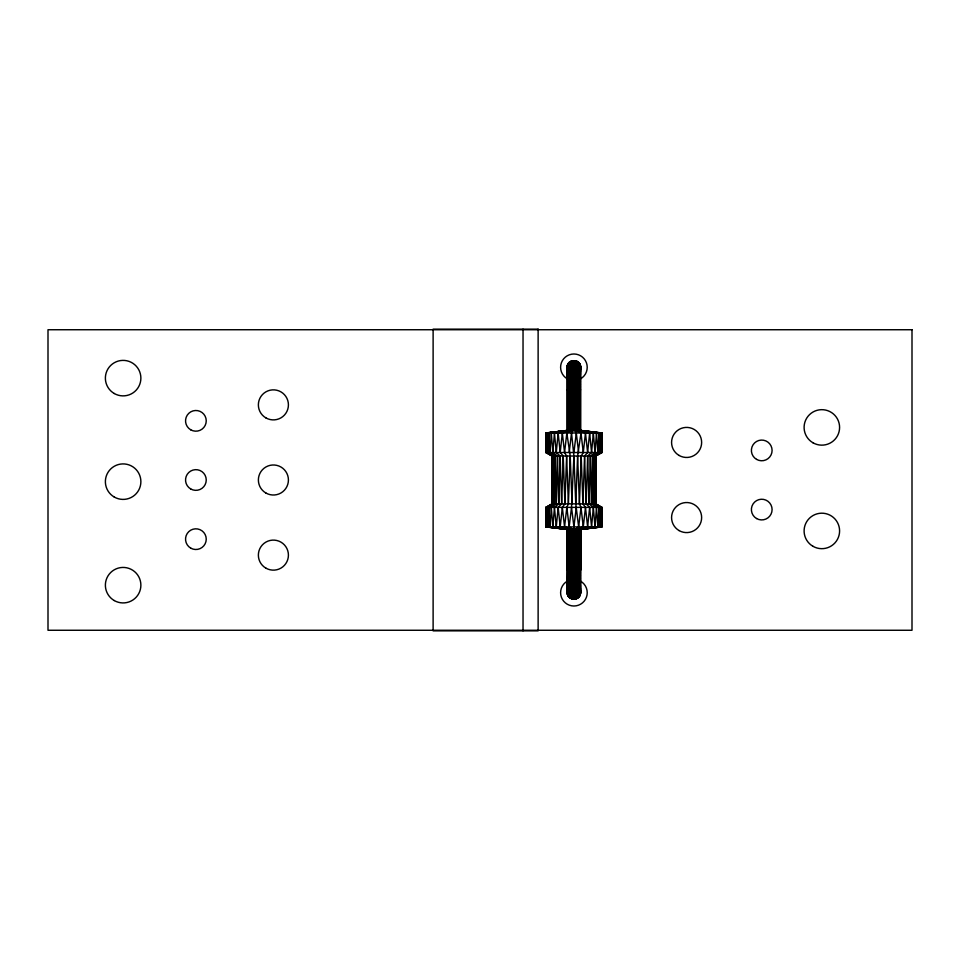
<?xml version="1.0" encoding="UTF-8"?>
<svg xmlns="http://www.w3.org/2000/svg" width="960" height="960" viewBox="0 0 960 960"><rect width="100%" height="100%" fill="white"/><g stroke="black" fill="none" stroke-linecap="round" stroke-linejoin="round"><path stroke-width="1.44" d="M547.044 526.908L567.54 529.44L567.408 591.24C565.176 599.904 579.72 602.4 580.512 593.484L580.56 529.44L601.98 526.908L601.98 507.372L595.776 503.868L552.048 503.868L545.832 507.372L545.832 526.908L567.312 529.44L580.56 529.44L580.56 592.356M547.836 432.984L567.732 430.452L567.732 369.732C563.892 360.924 579.528 356.664 580.512 366.408L580.512 430.452L580.56 366.972C580.644 359.076 567.888 358.536 567.312 366.408L567.312 430.452L546.036 432.984L545.832 452.52L601.98 452.52L601.98 432.984L545.832 432.984L546.036 452.52L552.204 456.024L552.048 503.868L552.048 456.024L545.832 452.52L545.832 432.984L567.264 430.452L580.56 430.452L601.776 432.984L601.98 452.52L595.776 456.024L552.048 456.024L552.204 503.868L546.036 507.372L545.832 526.908L601.98 526.908L601.776 507.372L595.62 503.868L595.296 456.024L601.38 452.52L601.776 432.984M567.54 594.588L567.732 529.44L547.836 526.908L547.044 507.372L552.984 503.868L553.608 456.024L547.836 452.52L547.044 432.984L567.54 430.452L567.54 365.304M580.272 594.588L580.416 529.44L601.38 526.908L601.776 507.372M595.62 503.868L595.776 456.024L595.776 503.868L595.68 475.464M567.408 591.24L567.84 551.22M579.852 595.632L580.08 529.44L599.988 526.908L600.78 507.372L594.828 503.868L594.216 456.024L599.988 452.52L600.78 432.984L580.272 430.452L580.272 365.304M552.204 503.868L552.516 456.024L546.444 452.52L546.036 432.984M567.96 595.632L568.236 529.44L549.984 526.908L548.82 507.372L554.364 503.868L555.276 456.024L549.984 452.52L548.82 432.984L567.96 430.452L567.96 364.248M579.264 596.604L579.576 529.44L597.84 526.908L599.004 507.372L593.448 503.868L592.548 456.024L597.84 452.52L599.004 432.984L579.852 430.452L579.852 364.248M568.56 596.604L568.908 529.44L552.816 526.908L551.316 507.372L556.32 503.868L557.484 456.024L552.816 452.52L551.316 432.984L568.56 430.452L568.56 363.288M578.508 597.444L578.904 529.44L595.008 526.908L596.496 507.372L591.504 503.868L590.34 456.024L595.008 452.52L596.496 432.984L579.264 430.452L579.264 363.288M569.304 597.444L569.724 529.44L556.26 526.908L554.46 507.372L558.768 503.868L560.16 456.024L556.26 452.52L554.46 432.984L569.304 430.452L569.304 362.448M577.632 598.152L578.088 529.44L591.564 526.908L593.352 507.372L589.056 503.868L587.652 456.024L591.564 452.52L593.352 432.984L578.508 430.452L578.508 362.448M594.828 503.868L595.296 456.024M595.62 456.024L601.776 452.52L601.98 432.984M570.18 598.152L570.66 529.44L560.208 526.908L558.168 507.372L561.66 503.868L563.232 456.024L560.208 452.52L558.168 432.984L570.18 430.452L570.18 361.74M571.164 598.704L571.692 529.44L564.552 526.908L562.332 507.372L564.9 503.868L566.616 456.024L564.552 452.52L562.332 432.984L571.164 430.452L571.164 361.188M576.648 598.704L577.152 529.44L587.616 526.908L589.644 507.372L586.164 503.868L584.58 456.024L587.616 452.52L589.644 432.984L577.632 430.452L577.632 361.74M572.232 599.076L572.784 529.44L569.16 526.908L566.832 507.372L568.392 503.868L570.216 456.024L566.832 432.984L572.232 430.452L572.232 360.804M573.348 599.268L573.912 526.908L571.524 507.372L573.912 456.024L571.524 432.984L573.348 430.452L573.348 360.624M574.476 599.268L575.028 529.44L578.652 526.908L580.992 507.372L579.42 503.868L577.608 456.024L580.992 432.984L575.58 430.452L575.58 360.804M575.58 599.076L576.12 529.44L583.272 526.908L585.48 507.372L582.924 503.868L581.196 456.024L583.272 452.52L585.48 432.984L576.648 430.452L576.648 361.188M593.448 503.868L594.216 456.024M546.036 452.52L546.444 432.984L567.408 430.452L567.408 368.652L567.732 369.732M552.516 503.868L546.444 507.372L546.036 526.908L545.832 507.372L601.98 507.372L601.776 526.908L601.44 510.168M591.504 503.868L592.548 456.024M589.056 503.868L590.34 456.024M546.444 452.52L547.044 432.984M580.32 542.508L580.416 570.108L580.512 529.44L580.56 570.108L567.264 570.108L567.408 529.44L546.444 526.908L547.044 507.372M586.164 503.868L587.652 456.024M582.924 503.868L584.58 456.024M579.42 503.868L581.196 456.024M578.652 526.908L575.76 503.868L577.608 456.024M567.96 370.248C563.376 361.464 579.492 356.688 580.512 366.6M580.512 593.484L580.416 591.24M547.836 452.52L548.82 432.984M547.836 526.908L548.82 507.372M549.984 452.52L551.316 432.984M549.984 526.908L551.316 507.372M552.816 452.52L554.46 432.984M552.816 526.908L554.46 507.372M556.26 452.52L558.168 432.984M556.26 526.908L558.168 507.372M560.208 452.52L562.332 432.984M560.208 526.908L562.332 507.372M564.552 452.52L566.832 432.984M564.552 526.908L566.832 507.372M569.16 452.52L571.524 432.984M573.912 452.52L576.288 432.984L574.476 430.452L574.476 360.624M569.16 526.908L571.524 507.372M573.912 526.908L576.288 507.372M567.264 366.972C567.396 357.24 583.38 360.012 580.272 369.204L580.56 367.536L580.416 368.652M580.416 368.832L580.512 366.408M567.264 592.164L567.732 589.992M580.416 369.372C582.432 357.924 562.956 360.732 567.732 371.256M580.416 370.26C582.66 360.528 564.696 360.828 567.732 370.416M580.416 371.484C582.3 361.728 564.084 363 567.732 372.42M580.416 373.02C582 364.032 564.432 365.088 567.732 373.872M580.416 374.844C581.604 366.768 564.876 367.596 567.732 375.612M580.416 376.92C581.124 369.888 565.44 370.476 567.732 377.58M580.512 593.292C579.912 600.756 567.912 600.756 567.312 593.292M580.416 379.224C580.512 373.368 566.124 373.704 567.732 379.764M567.732 589.476C563.652 599.772 582.672 601.308 580.416 590.52M567.732 588.636C563.82 598.56 582.516 599.988 580.416 589.632M580.416 381.696C579.78 377.16 566.94 377.256 567.732 382.116M567.732 587.472C564.084 596.892 582.3 598.164 580.416 588.408M567.732 586.02C564.432 594.792 582 595.86 580.416 586.872M567.732 584.28C564.876 592.296 581.604 593.124 580.416 585.048M580.416 384.324C578.916 381.204 567.888 381.132 567.732 384.6M567.732 582.312C565.44 589.416 581.124 590.004 580.416 582.972M567.732 580.128C566.124 586.188 580.512 586.524 580.416 580.668M567.732 577.776C566.94 582.636 579.78 582.732 580.416 578.196M580.416 387.036C577.992 385.452 568.896 385.32 567.732 387.168M567.732 575.292C567.888 578.76 578.916 578.688 580.416 575.568M597.216 454.62L600.78 452.52M567.732 572.724C568.896 574.572 577.992 574.44 580.416 572.856M564.336 431.46L567.036 430.956M579.864 529.212L583.908 528.516M555.744 432.528L558.672 432.06M561.6 431.604L567.444 430.68M580.692 529.236L592.188 527.544M554.196 432.396L568.236 430.452M579.852 529.44L599.004 526.908M580.272 529.44L600.78 526.908M567.264 389.784L580.56 389.784M580.416 430.452L601.38 432.984M580.08 430.452L599.988 432.984M548.82 526.908L567.96 529.44M580.98 430.644L586.596 431.424M589.404 431.808L593.628 432.396M555.624 527.544L558.504 527.964M561.372 528.384L568.56 529.44M581.832 430.908L586.224 431.604M589.152 432.06L592.08 432.528M563.904 528.516L567.96 529.212M580.788 430.956L583.476 431.46M595.296 503.868L601.38 507.372M550.608 454.62L552.984 456.024M567.732 369.9L567.264 367.536M576.288 432.984L578.652 452.52M580.992 432.984L583.272 452.52M580.992 507.372L583.272 526.908M585.48 432.984L587.616 452.52M585.48 507.372L587.616 526.908M589.644 432.984L591.564 452.52M589.644 507.372L591.564 526.908M593.352 432.984L595.008 452.52M593.352 507.372L595.008 526.908M596.496 432.984L597.84 452.52M596.496 507.372L597.84 526.908M599.004 432.984L599.988 452.52M599.004 507.372L599.988 526.908M573.912 456.024L575.76 503.868M570.216 456.024L572.052 503.868M566.616 456.024L568.392 503.868M563.232 456.024L564.9 503.868M600.78 432.984L601.38 452.52M600.78 507.372L601.38 526.908M560.16 456.024L561.66 503.868M546.444 432.984L546.744 442.752M546.444 507.372L546.744 517.14M557.484 456.024L558.768 503.868M601.44 435.78L601.776 452.52M555.276 456.024L556.32 503.868M546.036 507.372L546.444 526.908M553.608 456.024L554.364 503.868M575.028 529.44L575.58 570.108M573.912 529.44L574.476 570.108M572.784 529.44L573.348 570.108M576.12 529.44L576.648 570.108M571.692 529.44L572.232 570.108M570.66 529.44L571.164 570.108M578.088 529.44L578.508 570.108M577.152 529.44L577.632 570.108M569.724 529.44L570.18 570.108M578.904 529.44L579.264 570.108M568.908 529.44L569.304 570.108M552.516 456.024L552.984 503.868M568.236 529.44L568.56 570.108M579.576 529.44L579.852 570.108M567.732 529.44L567.96 570.108M552.204 456.024L552.48 497.88M580.08 529.44L580.272 570.108M567.54 529.44L567.732 570.108M580.416 529.44L580.512 570.108M567.54 570.108L567.264 529.44L567.312 593.484M523.032 329.148L523.032 630.852M580.572 581.172A13.308 13.308 0 0 1 584.112 601.248A13.308 13.308 0 0 1 563.712 601.248A13.308 13.308 0 0 1 567.252 581.172M567.252 378.828A13.308 13.308 0 0 1 563.712 358.752A13.308 13.308 0 0 1 584.112 358.752A13.308 13.308 0 0 1 580.572 378.828M538.128 329.148L433.116 329.148L433.116 630.852L538.128 630.852L538.128 329.148M912 329.736L48 329.736L48 630.264L912 630.264L912 329.736M812.964 442.776A17.748 17.748 0 0 0 839.592 427.404A17.748 17.748 0 0 0 812.964 412.044A17.748 17.748 0 0 0 812.964 442.776M812.964 546.3A17.748 17.748 0 0 0 839.592 530.94A17.748 17.748 0 0 0 812.964 515.568A17.748 17.748 0 0 0 812.964 546.3M190.716 548.124A10.356 10.356 0 0 0 206.244 539.16A10.356 10.356 0 0 0 190.716 530.196A10.356 10.356 0 0 0 190.716 548.124M190.716 488.964A10.356 10.356 0 0 0 206.244 480A10.356 10.356 0 0 0 190.716 471.036A10.356 10.356 0 0 0 190.716 488.964M190.716 429.804A10.356 10.356 0 0 0 206.244 420.84A10.356 10.356 0 0 0 190.716 411.876A10.356 10.356 0 0 0 190.716 429.804M679.092 455.448A15.024 15.024 0 0 0 701.64 442.44A15.024 15.024 0 0 0 679.092 429.42A15.024 15.024 0 0 0 679.092 455.448M679.092 530.58A15.024 15.024 0 0 0 701.64 517.56A15.024 15.024 0 0 0 679.092 504.552A15.024 15.024 0 0 0 679.092 530.58M114.252 600.552A17.748 17.748 0 0 0 140.88 585.18A17.748 17.748 0 0 0 114.252 569.808A17.748 17.748 0 0 0 114.252 600.552M114.252 497.028A17.748 17.748 0 0 0 140.88 481.656A17.748 17.748 0 0 0 114.252 466.284A17.748 17.748 0 0 0 114.252 497.028M114.252 393.504A17.748 17.748 0 0 0 140.88 378.132A17.748 17.748 0 0 0 114.252 362.76A17.748 17.748 0 0 0 114.252 393.504M265.884 568.14A15.024 15.024 0 0 0 288.42 555.132A15.024 15.024 0 0 0 265.884 542.112A15.024 15.024 0 0 0 265.884 568.14M265.884 493.008A15.024 15.024 0 0 0 288.42 480A15.024 15.024 0 0 0 265.884 466.992A15.024 15.024 0 0 0 265.884 493.008M265.884 417.888A15.024 15.024 0 0 0 288.42 404.868A15.024 15.024 0 0 0 265.884 391.86A15.024 15.024 0 0 0 265.884 417.888M756.564 459.384A10.356 10.356 0 0 0 772.092 450.42A10.356 10.356 0 0 0 756.564 441.456A10.356 10.356 0 0 0 756.564 459.384M756.564 518.544A10.356 10.356 0 0 0 772.092 509.58A10.356 10.356 0 0 0 756.564 500.616A10.356 10.356 0 0 0 756.564 518.544"/></g></svg>
